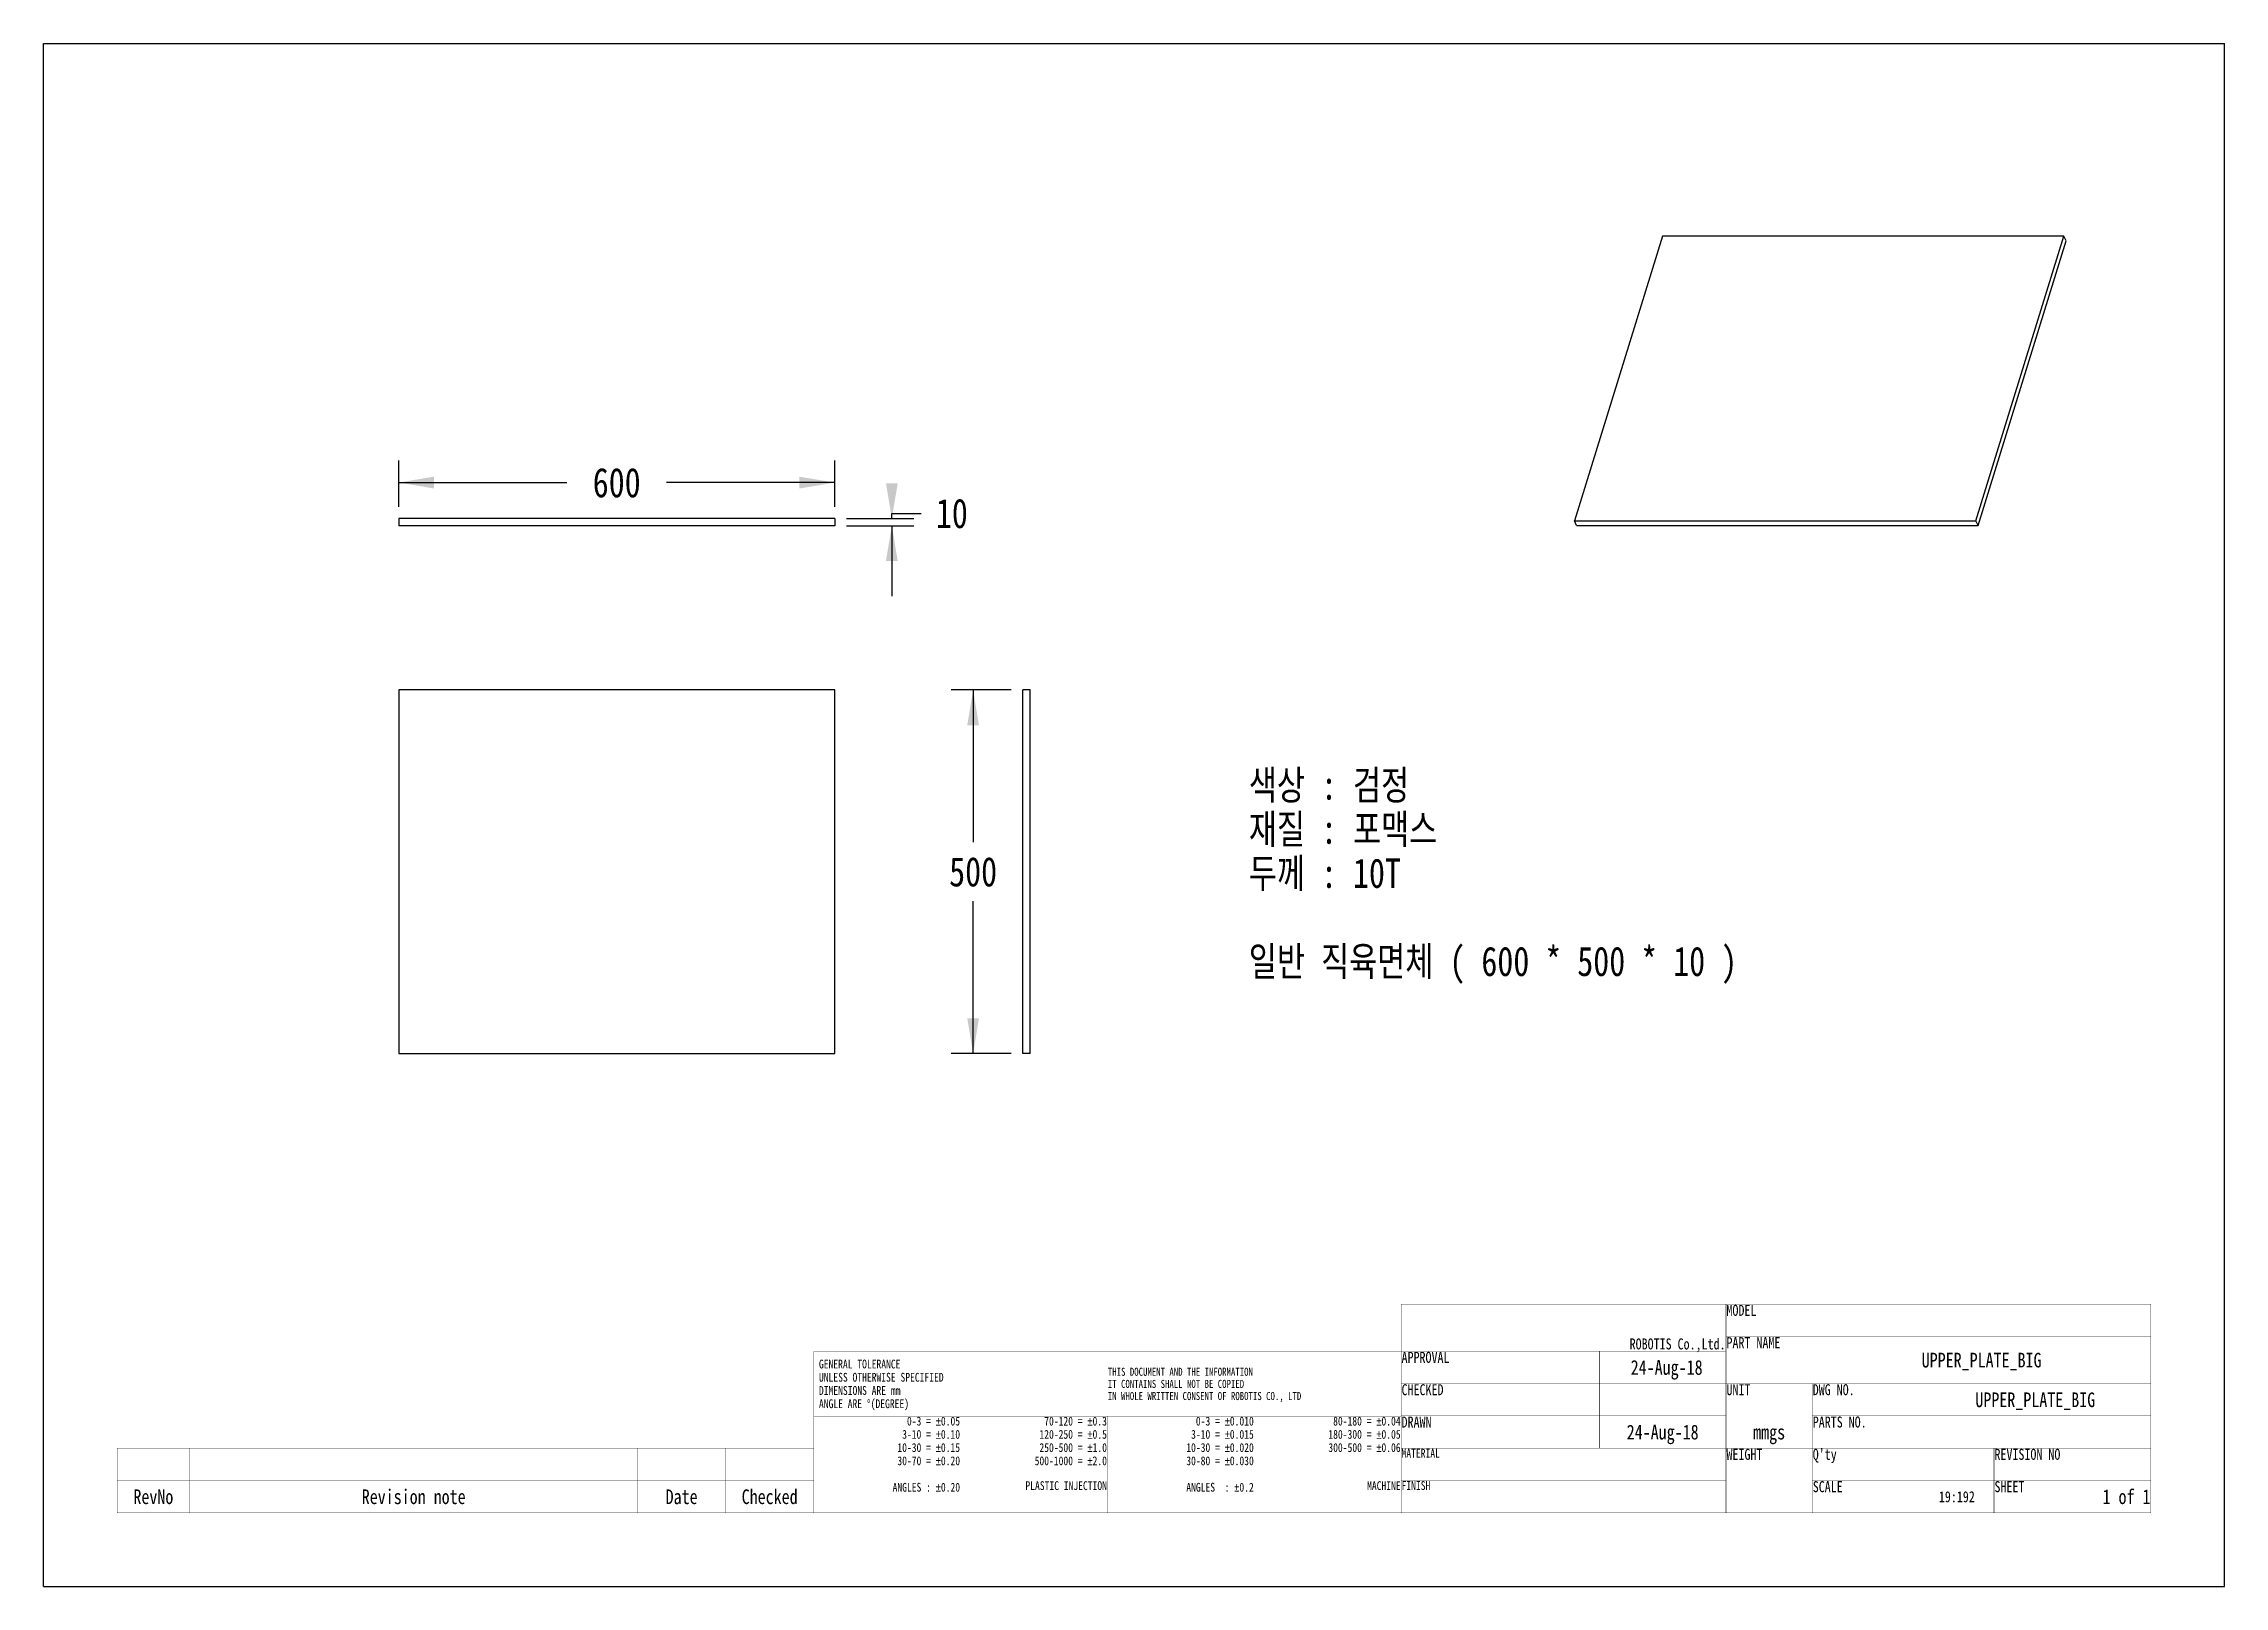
# Model space of a CAD drawing. Header units: millimetres. Extents: x 0 to 297, y 0 to 210.
import ezdxf

# ---------------------------------------------------------------- set-up
doc = ezdxf.new("R2010")
doc.units = ezdxf.units.MM
doc.header["$LTSCALE"] = 16.335
doc.layers.get('0').update_dxf_attribs({"linetype": 'CONTINUOUS'})
doc.styles.get("Standard").update_dxf_attribs({"font": 'txt', "width": 0.8})
doc.styles.add('TEXTSTYLE_2', font='txt', dxfattribs={"width": 0.8})
doc.dimstyles.new('DIMSTYLE_1', dxfattribs={"dimtxt": 4, "dimasz": 4.8, "dimexe": 3, "dimexo": 1.6, "dimgap": 2, "dimtad": 0, "dimtih": 1, "dimtoh": 1, "dimlfac": 10.105263, "dimdsep": 46, "dimtxsty": 'Standard', "dimblk": '_FILLED', "dimblk1": '_FILLED', "dimblk2": '_FILLED', "dimcen": 0.09, "dimadec": 0, "dimazin": 0, "dimtp": 0.8, "dimtm": 0.8, "dimtfac": 1, "dimtofl": 0, "dimtmove": 0, "dimatfit": 3, "dimldrblk": '_FILLED', "dimfxl": 0, "dimtolj": 1, "dimarcsym": 0})
doc.dimstyles.new('DIMSTYLE_2', dxfattribs={"dimtxt": 4, "dimasz": 4.8, "dimexe": 3, "dimexo": 1.6, "dimgap": 2, "dimtad": 0, "dimtih": 1, "dimtoh": 1, "dimlfac": 10.105263, "dimdsep": 46, "dimtxsty": 'Standard', "dimblk": '_FILLED', "dimblk1": '_FILLED', "dimblk2": '_FILLED', "dimcen": 0.09, "dimadec": 0, "dimazin": 0, "dimtp": 0.2, "dimtm": 0.2, "dimtfac": 1, "dimtofl": 0, "dimtmove": 0, "dimatfit": 3, "dimldrblk": '_FILLED', "dimfxl": 0, "dimtolj": 1, "dimarcsym": 0})

# ---------------------------------------------------------------- blocks, each defined once
blk = doc.blocks.new('_FILLED')
at = {"color": 0, "linetype": 'ByBlock'}
blk.add_solid([(0, 0), (-1, 0.167), (-1, -0.167)], dxfattribs=at)
blk = doc.blocks.new('*D1')
at = {"color": 2, "linetype": 'Continuous'}
for p, q in [((131.75, 122.02), (123.59, 122.02)), ((126.59, 122.02), (126.59, 101.28)), ((126.59, 72.54), (126.59, 93.28)), ((131.75, 72.54), (123.59, 72.54))]:
    blk.add_line(p, q, dxfattribs=at)
at = {"color": 2, "linetype": 'Continuous', "xscale": 4.8, "yscale": 4.8, "zscale": 4.8}
for p, rotation in [((126.59, 122.02), 90), ((126.59, 72.54), 270)]:
    blk.add_blockref('_FILLED', p, dxfattribs=dict(at, rotation=rotation))
at = {"color": 2, "linetype": 'Continuous', "insert": (126.59, 99.28), "char_height": 4, "width": 9.6, "attachment_point": 2, "line_spacing_factor": 0.9}
blk.add_mtext('500', dxfattribs=at)
blk = doc.blocks.new('*D2')
at = {"color": 2, "linetype": 'Continuous'}
for p, q in [((48.36, 146.97), (48.36, 153.25)), ((107.74, 146.97), (107.74, 153.25)), ((48.36, 150.25), (71.25, 150.25)), ((107.74, 150.25), (84.85, 150.25))]:
    blk.add_line(p, q, dxfattribs=at)
at = {"color": 2, "linetype": 'Continuous', "xscale": 4.8, "yscale": 4.8, "zscale": 4.8, "rotation": 180}
blk.add_blockref('_FILLED', (48.36, 150.25), dxfattribs=at)
at = {"color": 2, "linetype": 'Continuous', "xscale": 4.8, "yscale": 4.8, "zscale": 4.8}
blk.add_blockref('_FILLED', (107.74, 150.25), dxfattribs=at)
at = {"color": 2, "linetype": 'Continuous', "insert": (78.05, 152.25), "char_height": 4, "width": 9.6, "attachment_point": 2, "line_spacing_factor": 0.9}
blk.add_mtext('600', dxfattribs=at)
blk = doc.blocks.new('*D3')
at = {"color": 2, "linetype": 'Continuous'}
for p, q in [((115.52, 145.37), (115.52, 146.06)), ((115.52, 146.06), (119.52, 146.06)), ((109.34, 145.37), (118.52, 145.37)), ((109.34, 144.38), (118.52, 144.38)), ((115.52, 144.38), (115.52, 134.78))]:
    blk.add_line(p, q, dxfattribs=at)
at = {"color": 2, "linetype": 'Continuous', "xscale": 4.8, "yscale": 4.8, "zscale": 4.8}
for p, rotation in [((115.52, 145.37), 270), ((115.52, 144.38), 90)]:
    blk.add_blockref('_FILLED', p, dxfattribs=dict(at, rotation=rotation))
at = {"color": 2, "linetype": 'Continuous', "insert": (121.52, 148.06), "char_height": 4, "width": 6.4, "attachment_point": 1, "line_spacing_factor": 0.9}
blk.add_mtext('10', dxfattribs=at)

msp = doc.modelspace()

# ---------------------------------------------------------------- linework, layer by layer
at = {"color": 7, "linetype": 'Continuous'}
for p, q in [((0, 0), (0, 210)), ((0, 210), (297, 210)), ((297, 0), (297, 210)), ((220.45413, 183.78905), (208.47689, 145.03069)), ((275.14212, 183.78905), (220.45413, 183.78905)), ((263.16488, 145.03069), (275.14212, 183.78905)), ((263.46675, 144.41555), (275.44399, 183.17391)), ((275.44399, 183.17391), (275.14212, 183.78905)), ((48.36256, 145.36914), (48.36256, 144.37956)), ((107.73756, 145.36914), (48.36256, 145.36914)), ((107.73756, 144.37956), (48.36256, 144.37956)), ((107.73756, 145.36914), (107.73756, 144.37956)), ((208.77875, 144.41555), (208.47689, 145.03069)), ((208.47689, 145.03069), (263.16488, 145.03069)), ((208.77875, 144.41555), (263.46675, 144.41555)), ((263.46675, 144.41555), (263.16488, 145.03069)), ((48.36256, 122.01688), (48.36256, 72.53772)), ((107.73756, 122.01688), (48.36256, 122.01688)), ((107.73756, 72.53772), (107.73756, 122.01688)), ((133.34784, 72.53772), (133.34784, 122.01688)), ((134.33742, 122.01688), (133.34784, 122.01688)), ((134.33742, 72.53772), (134.33742, 122.01688)), ((48.36256, 72.53772), (107.73756, 72.53772)), ((134.33742, 72.53772), (133.34784, 72.53772)), ((0, 0), (297, 0))]:
    msp.add_line(p, q, dxfattribs=at)
at = {"color": 7, "linetype": 'Continuous', "const_width": 0.05}
for points in [[(287.025, 38.4), (184.85, 38.4)], [(184.875, 10), (184.875, 38.4)], [(229.125, 10), (229.125, 38.4)], [(287, 10), (287, 38.4)], [(287, 34), (229.125, 34)], [(104.85201, 31.95312), (184.90201, 31.95312)], [(104.87701, 31.95312), (104.87701, 10)], [(229.125, 32), (184.875, 32)], [(184.87701, 31.95312), (184.87701, 10)], [(211.875, 18.8), (211.875, 32)], [(287, 27.6), (184.875, 27.6)], [(240.875, 10), (240.875, 27.6)], [(104.87701, 23.17188), (184.87701, 23.17188)], [(144.87701, 23.17188), (144.87701, 10)], [(229.125, 23.2), (184.875, 23.2)], [(287, 23.2), (240.875, 23.2)], [(9.975, 18.8), (104.903, 18.8)], [(10, 10), (10, 18.8)], [(19.9, 10), (19.9, 18.8)], [(80.9, 10), (80.9, 18.8)], [(92.878, 10), (92.878, 18.8)], [(104.878, 10), (104.878, 18.8)], [(287, 18.8), (184.875, 18.8)], [(265.625, 10), (265.625, 18.8)], [(10, 14.4), (104.878, 14.4)], [(229.125, 14.4), (184.875, 14.4)], [(287, 14.4), (240.875, 14.4)], [(9.975, 10), (104.903, 10)], [(104.85201, 10), (184.90201, 10)], [(287.025, 10), (184.85, 10)]]:
    msp.add_lwpolyline(points, dxfattribs=at)

# ---------------------------------------------------------------- texts
at = {"color": 2, "linetype": 'Continuous', "line_spacing_factor": 0.9}
for s, insert, char_height, width, attachment_point in [('색상 : 검정\\P재질 : 포맥스\\P두께 : 10T\\P \\P일반 직육면체 ( 600 * 500 * 10 )', (164.13787, 111.08472), 4, 86.4, 1), ('UPPER_PLATE_BIG  ', (263.9375, 31.8), 2, 27.2, 2)]:
    msp.add_mtext(s, dxfattribs=dict(at, insert=insert, char_height=char_height, width=width, attachment_point=attachment_point))
at = {"color": 7, "linetype": 'Continuous', "line_spacing_factor": 0.9}
for s, insert, char_height, width, attachment_point in [('MODEL', (229.1875, 38.32187), 1.5, 6, 1), ('ROBOTIS Co.,Ltd. ', (229.0625, 33.75), 1.5, 20.4, 3), ('PART NAME', (229.1875, 33.92188), 1.5, 10.8, 1), (' GENERAL TOLERANCE\\P UNLESS OTHERWISE SPECIFIED\\P DIMENSIONS ARE mm \\P ANGLE ARE \\Fgdt;{\\Fgdt;~}\\Ftxt;(DEGREE)', (104.93951, 30.8625), 1.2, 25.92, 1), ('THIS DOCUMENT AND THE INFORMATION \\PIT CONTAINS SHALL NOT BE COPIED\\PIN WHOLE WRITTEN CONSENT OF ROBOTIS CO., LTD', (144.93951, 29.7625), 1.1, 38.72, 1), ('APPROVAL', (184.9375, 31.92188), 1.5, 9.6, 1), ('CHECKED', (184.9375, 27.52188), 1.5, 8.4, 1), ('UNIT', (229.1875, 27.52188), 1.5, 4.8, 1), ('DWG NO.', (240.9375, 27.52188), 1.5, 8.4, 1), ('0-3 = \\Fgdt;{\\Fgdt;`}\\Ftxt;0.05\\P3-10 = \\Fgdt;{\\Fgdt;`}\\Ftxt;0.10\\P10-30 = \\Fgdt;{\\Fgdt;`}\\Ftxt;0.15\\P30-70 = \\Fgdt;{\\Fgdt;`}\\Ftxt;0.20\\P \\PANGLES : \\Fgdt;{\\Fgdt;`}\\Ftxt;0.20', (124.81451, 23.09375), 1.2, 13.88, 3), ('70-120 = \\Fgdt;{\\Fgdt;`}\\Ftxt;0.3\\P120-250 = \\Fgdt;{\\Fgdt;`}\\Ftxt;0.5\\P250-500 = \\Fgdt;{\\Fgdt;`}\\Ftxt;1.0\\P500-1000 = \\Fgdt;{\\Fgdt;`}\\Ftxt;2.0\\P ', (144.81451, 23.09375), 1.2, 14.84, 3), ('0-3 = \\Fgdt;{\\Fgdt;`}\\Ftxt;0.010\\P3-10 = \\Fgdt;{\\Fgdt;`}\\Ftxt;0.015\\P10-30 = \\Fgdt;{\\Fgdt;`}\\Ftxt;0.020\\P30-80 = \\Fgdt;{\\Fgdt;`}\\Ftxt;0.030\\P \\PANGLES  : \\Fgdt;{\\Fgdt;`}\\Ftxt;0.2', (164.81451, 23.09375), 1.2, 13.88, 3), ('80-180 = \\Fgdt;{\\Fgdt;`}\\Ftxt;0.04\\P180-300 = \\Fgdt;{\\Fgdt;`}\\Ftxt;0.05\\P300-500 = \\Fgdt;{\\Fgdt;`}\\Ftxt;0.06\\P ', (184.81451, 23.09375), 1.2, 14.84, 3), ('DRAWN', (184.9375, 23.12187), 1.5, 6, 1), ('PARTS NO.', (240.9375, 23.12187), 1.5, 10.8, 1), ('MATERIAL', (184.9375, 18.72188), 1.2, 7.68, 1), ('WEIGHT', (229.1875, 18.72188), 1.5, 7.2, 1), ("Q'ty", (240.9375, 18.72188), 1.5, 4.8, 1), ('REVISION NO', (265.6875, 18.72188), 1.5, 13.2, 1), ('PLASTIC INJECTION', (144.81451, 14.3125), 1.2, 16.32, 3), ('MACHINE', (184.81451, 14.3125), 1.2, 6.72, 3), ('FINISH', (184.9375, 14.32188), 1.2, 5.76, 1), ('SCALE', (240.9375, 14.32188), 1.5, 6, 1), ('SHEET', (265.6875, 14.32188), 1.5, 6, 1)]:
    msp.add_mtext(s, dxfattribs=dict(at, insert=insert, char_height=char_height, width=width, attachment_point=attachment_point))
at = {"color": 2, "linetype": 'Continuous', "line_spacing_factor": 0.9, "style": 'TEXTSTYLE_2'}
for s, insert, char_height, width, attachment_point in [(' 24-Aug-18', (220.5, 30.8), 2, 22.8571429, 2), ('UPPER_PLATE_BIG', (271.25, 26.4), 2, 35.0714286, 2), ('24-Aug-18', (220.5, 22), 2, 20.5, 2), ('mmgs', (235, 22), 2, 10.4285714, 2), ('RevNo', (14.95, 13.2), 2, 11.7142857, 2), ('Revision note', (50.4, 13.2), 2, 27.2857143, 2), ('Date', (86.889, 13.2), 2, 9.2857143, 2), ('Checked', (98.878, 13.2), 2, 15.7142857, 2), ('19:192', (260.5625, 12.95), 1.5, 9.1071429, 2), ('1 of 1', (286.9375, 13.2), 2, 12.5714286, 3)]:
    msp.add_mtext(s, dxfattribs=dict(at, insert=insert, char_height=char_height, width=width, attachment_point=attachment_point))

# ---------------------------------------------------------------- dimensions: what is measured, and where the dimension line sits
at = {"color": 2, "linetype": 'Continuous'}
for base, p1, p2, angle, dimstyle, picture, middle in [((48.36256, 150.25051), (107.73756, 145.36914), (48.36256, 145.36914), 180, 'DIMSTYLE_1', '*D2', (78.05006, 150.25052)), ((115.51765, 144.37956), (107.73756, 145.36914), (107.73756, 144.37956), 270, 'DIMSTYLE_2', '*D3', (125.11765, 146.06076)), ((126.59315, 122.01688), (133.34784, 72.53772), (133.34784, 122.01688), 90, 'DIMSTYLE_1', '*D1', (126.59315, 97.2773))]:
    dim = msp.add_linear_dim(base=base, p1=p1, p2=p2, angle=angle, dimstyle=dimstyle, dxfattribs=at)
    dim.commit()
    dim.dimension.update_dxf_attribs({"geometry": picture, "text_midpoint": middle, "dimtype": 160})

doc.saveas('drawing.dxf')
